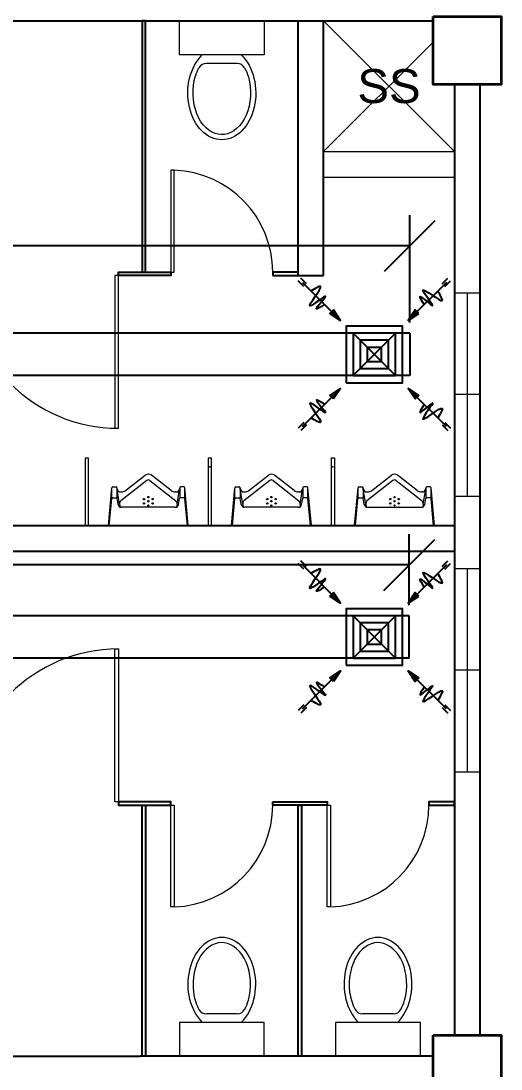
# Model space of a CAD drawing. Header units: millimetres. Extents: x 3 to 434, y 1 to 233.
# Drawn here: x 406.24 to 409.07, y 109.44 to 115.61 of the extents above; entities that cross this region are included whole.
import ezdxf

# ---------------------------------------------------------------- set-up
doc = ezdxf.new("R2010")
doc.units = ezdxf.units.MM
doc.header["$MEASUREMENT"] = 0
for name, color, linetype in [('AIR', 7, 'Continuous'), ('AIR-00', 8, 'Continuous'), ('AIR-03', 30, 'Continuous'), ('dimen', 7, 'Continuous'), ('exhaust', 1, 'Continuous')]:
    doc.layers.add(name, color=color, linetype=linetype)
doc.layers.add('door', color=234, linetype='Continuous', lineweight=13)
doc.styles.get("Standard").update_dxf_attribs({"font": 'arial.ttf'})
doc.styles.add('SWISSLT175', font='swissl.ttf', dxfattribs={"height": 0.175})
doc.dimstyles.new('Copy of dimension', dxfattribs={"dimtxt": 0.3, "dimasz": 0.3, "dimexe": 0.18, "dimexo": 0.0625, "dimgap": 0.09, "dimtad": 0, "dimzin": 0, "dimdsep": 46, "dimtxsty": 'Standard', "dimblk": 'OBLIQUE', "dimcen": 0.09, "dimclrd": 256, "dimclre": 256, "dimclrt": 256, "dimadec": 0, "dimazin": 0, "dimtfac": 1, "dimtofl": 0, "dimtmove": 0, "dimatfit": 3, "dimldrblk": 'OBLIQUE', "dimfxl": 1, "dimtolj": 1, "dimtzin": 0, "dimarcsym": 0})

# ---------------------------------------------------------------- blocks, each defined once
blk = doc.blocks.new('GRILL-C-IN')
at = {"layer": 'AIR-00', "ltscale": 3}
for p, q in [((-0.6234, 0.601), (-0.6737, 0.6513)), ((-0.601, 0.6234), (-0.6513, 0.6737)), ((0.601, 0.6234), (0.6513, 0.6737)), ((0.6234, 0.601), (0.6737, 0.6513)), ((-0.6373, 0.6373), (-0.3, 0.3)), ((0.6373, 0.6373), (0.3, 0.3)), ((-0.6373, -0.6373), (-0.3, -0.3)), ((0.6373, -0.6373), (0.3, -0.3)), ((-0.6234, -0.601), (-0.6737, -0.6513)), ((-0.601, -0.6234), (-0.6513, -0.6737)), ((0.601, -0.6234), (0.6513, -0.6737)), ((0.6234, -0.601), (0.6737, -0.6513))]:
    blk.add_line(p, q, dxfattribs=at)
at = {"layer": 'AIR-00', "color": 50}
for p, q in [((-0.1875, 0.1875), (0.1875, -0.1875)), ((0.1875, 0.1875), (-0.1875, -0.1875))]:
    blk.add_line(p, q, dxfattribs=at)
at = {"layer": 'AIR-00', "ltscale": 3}
for points in [[(-0.3619, 0.3934), (-0.3934, 0.3619), (-0.3, 0.3)], [(0.3934, 0.3619), (0.3619, 0.3934), (0.3, 0.3)], [(-0.3619, -0.3934), (-0.3934, -0.3619), (-0.3, -0.3)], [(0.3934, -0.3619), (0.3619, -0.3934), (0.3, -0.3)]]:
    blk.add_lwpolyline(points, close=True, dxfattribs=at)
at = {"layer": 'AIR-00', "color": 50}
for points in [[(-0.1875, -0.1875), (0.1875, -0.1875), (0.1875, 0.1875), (-0.1875, 0.1875)], [(-0.125, -0.125), (0.125, -0.125), (0.125, 0.125), (-0.125, 0.125)], [(-0.0625, -0.0625), (0.0625, -0.0625), (0.0625, 0.0625), (-0.0625, 0.0625)]]:
    blk.add_lwpolyline(points, close=True, dxfattribs=at)
at = {"layer": 'AIR-00', "ltscale": 3}
for points in [[(-0.4414, 0.4414), (-0.5124, 0.4041), (-0.4321, 0.5142), (-0.5684, 0.4302), (-0.4769, 0.6001), (-0.5609, 0.5609)], [(0.4414, 0.4414), (0.4041, 0.5124), (0.5142, 0.4321), (0.4302, 0.5684), (0.6001, 0.4769), (0.5609, 0.5609)], [(-0.4414, -0.4414), (-0.5124, -0.4041), (-0.4321, -0.5142), (-0.5684, -0.4302), (-0.4769, -0.6001), (-0.5609, -0.5609)], [(0.4414, -0.4414), (0.4041, -0.5124), (0.5142, -0.4321), (0.4302, -0.5684), (0.6001, -0.4769), (0.5609, -0.5609)]]:
    blk.add_spline(points, degree=3, dxfattribs=at)
for points in [[(-0.3, 0.3), (-0.3619, 0.3934), (-0.3934, 0.3619)], [(0.3, 0.3), (0.3934, 0.3619), (0.3619, 0.3934)], [(-0.3, -0.3), (-0.3619, -0.3934), (-0.3934, -0.3619)], [(0.3, -0.3), (0.3934, -0.3619), (0.3619, -0.3934)]]:
    blk.add_solid(points, dxfattribs=at)
at = {"layer": 'AIR-03', "color": 6}
blk.add_lwpolyline([(-0.25, -0.25), (0.25, -0.25), (0.25, 0.25), (-0.25, 0.25)], close=True, dxfattribs=at)
blk = doc.blocks.new('_Oblique')
at = {"color": 0, "linetype": 'ByBlock', "lineweight": -2}
blk.add_line((-0.5, -0.5), (0.5, 0.5), dxfattribs=at)
blk = doc.blocks.new('*D157')
at = {"layer": 'Defpoints', "color": 0, "transparency": 16777216}
for p in [(408.5307, 114.2887), (402.3673, 113.7737), (408.5307, 113.7737)]:
    blk.add_point(p, dxfattribs=at)
at = {"layer": 'dimen', "lineweight": -2, "transparency": 16777216}
for p, q in [((402.3673, 113.8362), (402.3673, 114.4687)), ((408.5307, 113.8362), (408.5307, 114.4687)), ((402.3673, 114.2887), (404.9686, 114.2887)), ((408.5307, 114.2887), (405.9293, 114.2887))]:
    blk.add_line(p, q, dxfattribs=at)
at = {"layer": 'dimen', "lineweight": -2, "transparency": 16777216, "xscale": 0.3, "yscale": 0.3, "zscale": 0.3, "rotation": 180}
blk.add_blockref('_Oblique', (402.3673, 114.2887), dxfattribs=at)
at = {"layer": 'dimen', "lineweight": -2, "transparency": 16777216, "xscale": 0.3, "yscale": 0.3, "zscale": 0.3}
blk.add_blockref('_Oblique', (408.5307, 114.2887), dxfattribs=at)
at = {"layer": 'dimen', "transparency": 16777216, "insert": (405.449, 114.2887), "char_height": 0.3, "attachment_point": 5}
blk.add_mtext('\\A1;6.16', dxfattribs=at)
blk = doc.blocks.new('*D158')
at = {"layer": 'Defpoints', "color": 0, "transparency": 16777216}
for p in [(408.5274, 112.4089), (402.4673, 112.1092), (408.5274, 112.1092)]:
    blk.add_point(p, dxfattribs=at)
at = {"layer": 'dimen', "lineweight": -2, "transparency": 16777216}
for p, q in [((402.4673, 112.1717), (402.4673, 112.5889)), ((408.5274, 112.1717), (408.5274, 112.5889)), ((402.4673, 112.4089), (405.017, 112.4089)), ((408.5274, 112.4089), (405.9777, 112.4089))]:
    blk.add_line(p, q, dxfattribs=at)
at = {"layer": 'dimen', "lineweight": -2, "transparency": 16777216, "xscale": 0.3, "yscale": 0.3, "zscale": 0.3, "rotation": 180}
blk.add_blockref('_Oblique', (402.4673, 112.4089), dxfattribs=at)
at = {"layer": 'dimen', "lineweight": -2, "transparency": 16777216, "xscale": 0.3, "yscale": 0.3, "zscale": 0.3}
blk.add_blockref('_Oblique', (408.5274, 112.4089), dxfattribs=at)
at = {"layer": 'dimen', "transparency": 16777216, "insert": (405.4973, 112.4089), "char_height": 0.3, "attachment_point": 5}
blk.add_mtext('\\A1;6.06', dxfattribs=at)

msp = doc.modelspace()

# ---------------------------------------------------------------- linework, layer by layer
at = {"color": 8, "linetype": 'ByBlock', "lineweight": 25}
for p, q in [((405.2162, 115.6135), (408.6681, 115.6135)), ((407.8731, 114.1136), (407.8731, 115.6135)), ((408.0231, 114.1136), (408.0231, 115.6135)), ((408.7931, 115.2393), (408.7931, 112.8122)), ((408.7931, 115.2393), (408.7931, 112.7122)), ((408.9431, 115.2393), (408.9431, 109.6385)), ((407.8731, 114.1136), (408.0231, 114.1136)), ((408.7931, 112.7122), (408.7931, 109.6385)), ((408.7931, 112.6385), (402.8931, 112.6385)), ((408.7931, 112.4885), (402.8931, 112.4885)), ((404.9431, 109.5135), (406.9431, 109.5135)), ((408.6681, 109.5135), (406.9431, 109.5135))]:
    msp.add_line(p, q, dxfattribs=at)
at = {"color": 8, "lineweight": 9}
for p, q in [((407.1731, 115.4135), (407.1731, 115.6135)), ((407.1731, 115.6135), (407.6731, 115.6135)), ((407.6731, 115.6135), (407.6731, 115.4135)), ((407.6731, 115.4135), (407.1731, 115.4135)), ((407.5137, 115.3635), (407.3327, 115.3635)), ((406.9811, 112.9057), (406.8285, 112.7857)), ((406.8567, 112.8476), (406.9725, 112.9374)), ((407.0001, 112.9057), (407.1527, 112.7857)), ((407.1245, 112.8476), (407.0087, 112.9374)), ((407.7061, 112.9057), (407.5535, 112.7857)), ((407.5817, 112.8476), (407.6975, 112.9374)), ((407.7251, 112.9057), (407.8777, 112.7857)), ((407.8495, 112.8476), (407.7337, 112.9374)), ((408.4311, 112.9057), (408.2785, 112.7857)), ((408.3067, 112.8476), (408.4225, 112.9374)), ((408.4501, 112.9057), (408.6027, 112.7857)), ((408.5745, 112.8476), (408.4587, 112.9374)), ((406.7556, 112.6417), (406.7756, 112.8635)), ((406.7756, 112.8002), (406.7756, 112.8635)), ((406.7806, 112.8685), (406.8006, 112.8685)), ((406.8069, 112.8553), (406.8056, 112.8635)), ((406.8056, 112.8635), (406.8056, 112.8013)), ((406.8214, 112.767), (406.8069, 112.8553)), ((406.8267, 112.8385), (406.8313, 112.8385)), ((407.1545, 112.8385), (407.1499, 112.8385)), ((407.1598, 112.767), (407.1743, 112.8553)), ((407.1743, 112.8553), (407.1756, 112.8635)), ((407.1756, 112.8635), (407.1756, 112.8013)), ((407.2006, 112.8685), (407.1806, 112.8685)), ((407.2056, 112.8002), (407.2056, 112.8635)), ((407.2256, 112.6417), (407.2056, 112.8635)), ((407.4806, 112.6417), (407.5006, 112.8635)), ((407.5006, 112.8002), (407.5006, 112.8635)), ((407.5056, 112.8685), (407.5256, 112.8685)), ((407.5319, 112.8553), (407.5306, 112.8635)), ((407.5306, 112.8635), (407.5306, 112.8013)), ((407.5464, 112.767), (407.5319, 112.8553)), ((407.5517, 112.8385), (407.5563, 112.8385)), ((407.8795, 112.8385), (407.8749, 112.8385)), ((407.8848, 112.767), (407.8993, 112.8553)), ((407.8993, 112.8553), (407.9006, 112.8635)), ((407.9006, 112.8635), (407.9006, 112.8013)), ((407.9256, 112.8685), (407.9056, 112.8685)), ((407.9306, 112.8002), (407.9306, 112.8635)), ((407.9506, 112.6417), (407.9306, 112.8635)), ((408.2056, 112.6417), (408.2256, 112.8635)), ((408.2256, 112.8002), (408.2256, 112.8635)), ((408.2306, 112.8685), (408.2506, 112.8685)), ((408.2569, 112.8553), (408.2556, 112.8635)), ((408.2556, 112.8635), (408.2556, 112.8013)), ((408.2714, 112.767), (408.2569, 112.8553)), ((408.2767, 112.8385), (408.2813, 112.8385)), ((408.6045, 112.8385), (408.5999, 112.8385)), ((408.6098, 112.767), (408.6243, 112.8553)), ((408.6243, 112.8553), (408.6256, 112.8635)), ((408.6256, 112.8635), (408.6256, 112.8013)), ((408.6506, 112.8685), (408.6306, 112.8685)), ((408.6556, 112.8002), (408.6556, 112.8635)), ((408.6756, 112.6417), (408.6556, 112.8635)), ((406.7606, 112.6417), (406.7753, 112.7988)), ((406.7803, 112.8035), (406.8014, 112.8035)), ((406.8126, 112.7649), (406.8063, 112.7994)), ((406.8214, 112.767), (406.8241, 112.7503)), ((407.1598, 112.767), (407.1571, 112.7503)), ((407.1686, 112.7649), (407.1749, 112.7994)), ((407.2009, 112.8035), (407.1798, 112.8035)), ((407.2206, 112.6417), (407.2059, 112.7988)), ((407.4856, 112.6417), (407.5003, 112.7988)), ((407.5053, 112.8035), (407.5264, 112.8035)), ((407.5376, 112.7649), (407.5313, 112.7994)), ((407.5464, 112.767), (407.5491, 112.7503)), ((407.8848, 112.767), (407.8821, 112.7503)), ((407.8936, 112.7649), (407.8999, 112.7994)), ((407.9259, 112.8035), (407.9048, 112.8035)), ((407.9456, 112.6417), (407.9309, 112.7988)), ((408.2106, 112.6417), (408.2253, 112.7988)), ((408.2303, 112.8035), (408.2514, 112.8035)), ((408.2626, 112.7649), (408.2563, 112.7994)), ((408.2714, 112.767), (408.2741, 112.7503)), ((408.6098, 112.767), (408.6071, 112.7503)), ((408.6186, 112.7649), (408.6249, 112.7994)), ((408.6509, 112.8035), (408.6298, 112.8035)), ((408.6706, 112.6417), (408.6559, 112.7988)), ((407.1489, 112.7485), (406.8323, 112.7485)), ((407.8739, 112.7485), (407.5573, 112.7485)), ((408.2823, 112.7485), (408.5989, 112.7485)), ((406.7636, 112.6385), (406.7586, 112.6385)), ((407.2176, 112.6385), (406.7636, 112.6385)), ((406.9046, 112.6385), (406.8346, 112.6385)), ((407.2176, 112.6385), (407.2226, 112.6385)), ((407.4886, 112.6385), (407.4836, 112.6385)), ((407.9426, 112.6385), (407.4886, 112.6385)), ((407.6296, 112.6385), (407.5596, 112.6385)), ((407.9426, 112.6385), (407.9476, 112.6385)), ((408.2136, 112.6385), (408.2086, 112.6385)), ((408.2136, 112.6385), (408.6676, 112.6385)), ((408.5266, 112.6385), (408.5966, 112.6385)), ((408.6676, 112.6385), (408.6726, 112.6385)), ((407.5137, 109.7635), (407.3327, 109.7635)), ((408.4337, 109.7635), (408.2527, 109.7635)), ((407.1731, 109.7135), (407.1731, 109.5135)), ((407.6731, 109.7135), (407.1731, 109.7135)), ((407.6731, 109.5135), (407.6731, 109.7135)), ((408.0931, 109.7135), (408.0931, 109.5135)), ((408.5931, 109.7135), (408.0931, 109.7135)), ((408.5931, 109.5135), (408.5931, 109.7135)), ((407.1731, 109.5135), (407.6731, 109.5135)), ((408.0931, 109.5135), (408.5931, 109.5135))]:
    msp.add_line(p, q, dxfattribs=at)
at = {"color": 8, "linetype": 'ByBlock', "lineweight": 9}
for p, q in [((408.0231, 115.6135), (408.7931, 114.8435)), ((408.6681, 115.4885), (408.0231, 114.8435)), ((408.0231, 114.8435), (408.7931, 114.8435)), ((408.0231, 114.6935), (408.7931, 114.6935)), ((408.7931, 114.0122), (408.9431, 114.0122)), ((408.8681, 114.0122), (408.8681, 112.8122)), ((408.9431, 114.0122), (408.9431, 112.8122)), ((408.9431, 113.4122), (408.7931, 113.4122)), ((408.9431, 112.8122), (408.7931, 112.8122)), ((408.7931, 112.6385), (408.7931, 112.7385)), ((408.7931, 112.4885), (408.7931, 112.3885)), ((408.7931, 112.3885), (408.9431, 112.3885)), ((408.8681, 112.3885), (408.8681, 111.1885)), ((408.9431, 112.3885), (408.9431, 111.1885)), ((408.9431, 111.7885), (408.7931, 111.7885)), ((408.9431, 111.1885), (408.7931, 111.1885))]:
    msp.add_line(p, q, dxfattribs=at)
at = {"color": 8, "linetype": 'ByBlock', "lineweight": 25}
for points in [[(406.9731, 115.6135), (406.9531, 115.6135), (406.9531, 114.1335), (406.9731, 114.1335)], [(406.8137, 114.1135), (406.8137, 114.1335), (407.1231, 114.1335), (407.1231, 114.1135)], [(407.7231, 114.1136), (407.8731, 114.1136), (407.8731, 114.1335), (407.7231, 114.1335)]]:
    msp.add_lwpolyline(points, close=True, dxfattribs=at)
at = {"color": 8, "linetype": 'ByBlock', "lineweight": 35}
for points in [[(408.6681, 115.6393), (409.0681, 115.6393), (409.0681, 115.2393), (408.6681, 115.2393)], [(408.6681, 109.6385), (409.0681, 109.6385), (409.0681, 109.2385), (408.6681, 109.2385)]]:
    msp.add_lwpolyline(points, close=True, dxfattribs=at)
at = {"color": 8, "linetype": 'ByBlock', "lineweight": 13}
for points in [[(407.1231, 114.1335), (407.1431, 114.1335), (407.1431, 114.7335), (407.1231, 114.7335)], [(406.8137, 114.1135), (406.7937, 114.1135), (406.7937, 113.2135), (406.8137, 113.2135)], [(406.8137, 114.1135), (406.7937, 114.1135), (406.7937, 113.2135), (406.8137, 113.2135)]]:
    msp.add_lwpolyline(points, close=True, dxfattribs=at)
at = {"color": 8, "lineweight": 9}
for points in [[(408.7931, 114.0122), (408.9431, 114.0122), (408.9431, 112.8122), (408.7931, 112.8122)], [(408.7931, 112.3885), (408.9431, 112.3885), (408.9431, 111.1885), (408.7931, 111.1885)]]:
    msp.add_lwpolyline(points, close=True, dxfattribs=at)
at = {"color": 8, "linetype": 'ByBlock', "lineweight": 9}
for points in [[(406.6381, 113.0385), (406.6181, 113.0385), (406.6181, 112.6385), (406.6381, 112.6385)], [(407.3631, 113.0385), (407.3431, 113.0385), (407.3431, 112.6385), (407.3631, 112.6385)], [(408.0881, 113.0385), (408.0681, 113.0385), (408.0681, 112.6385), (408.0881, 112.6385)]]:
    msp.add_lwpolyline(points, close=True, dxfattribs=at)
at = {"color": 8, "lineweight": 9}
for centre in [(406.9656, 112.7962), (406.9656, 112.7712), (406.9906, 112.8087), (406.9906, 112.7837), (406.9906, 112.7587), (407.0156, 112.7962), (407.0156, 112.7712), (407.6906, 112.7962), (407.6906, 112.7712), (407.7156, 112.8087), (407.7156, 112.7837), (407.7156, 112.7587), (407.7406, 112.7962), (407.7406, 112.7712), (408.4156, 112.7962), (408.4156, 112.7712), (408.4406, 112.8087), (408.4406, 112.7837), (408.4406, 112.7587), (408.4656, 112.7962), (408.4656, 112.7712)]:
    msp.add_circle(centre, 0.004, dxfattribs=at)
for centre, radius, start, end in [((407.3327, 115.3135), 0.05, 90, 151.99164), ((407.5137, 115.3135), 0.05, 28.15006, 90), ((406.9906, 112.9135), 0.03, 52.81529, 127.18471), ((407.7156, 112.9135), 0.03, 52.81529, 127.18471), ((408.4406, 112.9135), 0.03, 52.81529, 127.18471), ((406.9906, 112.8941), 0.015, 50.68375, 129.31625), ((407.7156, 112.8941), 0.015, 50.68375, 129.31625), ((408.4406, 112.8941), 0.015, 50.68375, 129.31625), ((406.7806, 112.8635), 0.005, 90, 180), ((406.8006, 112.8635), 0.005, 0, 90), ((406.8267, 112.8585), 0.02, 189.29014, 270), ((406.8313, 112.8785), 0.04, 270, 309.31625), ((407.1499, 112.8785), 0.04, 230.68375, 270), ((407.1545, 112.8585), 0.02, 270, 350.70986), ((407.1806, 112.8635), 0.005, 90, 180), ((407.2006, 112.8635), 0.005, 0, 90), ((407.5056, 112.8635), 0.005, 90, 180), ((407.5256, 112.8635), 0.005, 0, 90), ((407.5517, 112.8585), 0.02, 189.29014, 270), ((407.5563, 112.8785), 0.04, 270, 309.31625), ((407.8749, 112.8785), 0.04, 230.68375, 270), ((407.8795, 112.8585), 0.02, 270, 350.70986), ((407.9056, 112.8635), 0.005, 90, 180), ((407.9256, 112.8635), 0.005, 0, 90), ((408.2306, 112.8635), 0.005, 90, 180), ((408.2506, 112.8635), 0.005, 0, 90), ((408.2767, 112.8585), 0.02, 189.29014, 270), ((408.2813, 112.8785), 0.04, 270, 309.31625), ((408.5999, 112.8785), 0.04, 230.68375, 270), ((408.6045, 112.8585), 0.02, 270, 350.70986), ((408.6306, 112.8635), 0.005, 90, 180), ((408.6506, 112.8635), 0.005, 0, 90), ((406.7803, 112.7985), 0.005, 90, 176.53177), ((406.8014, 112.7985), 0.005, 10.30485, 90), ((406.8323, 112.7685), 0.02, 190.30485, 270), ((406.8411, 112.7702), 0.02, 129.31625, 189.29014), ((407.1489, 112.7685), 0.02, 270, 349.69515), ((407.1401, 112.7702), 0.02, 350.70986, 50.68375), ((407.1798, 112.7985), 0.005, 90, 169.69515), ((407.2009, 112.7985), 0.005, 3.46823, 90), ((407.5053, 112.7985), 0.005, 90, 176.53177), ((407.5264, 112.7985), 0.005, 10.30485, 90), ((407.5573, 112.7685), 0.02, 190.30485, 270), ((407.5661, 112.7702), 0.02, 129.31625, 189.29014), ((407.8739, 112.7685), 0.02, 270, 349.69515), ((407.8651, 112.7702), 0.02, 350.70986, 50.68375), ((407.9048, 112.7985), 0.005, 90, 169.69515), ((407.9259, 112.7985), 0.005, 3.46823, 90), ((408.2303, 112.7985), 0.005, 90, 176.53177), ((408.2514, 112.7985), 0.005, 10.30485, 90), ((408.2823, 112.7685), 0.02, 190.30485, 270), ((408.2911, 112.7702), 0.02, 129.31625, 189.29014), ((408.5989, 112.7685), 0.02, 270, 349.69515), ((408.5901, 112.7702), 0.02, 350.70986, 50.68375), ((408.6298, 112.7985), 0.005, 90, 169.69515), ((408.6509, 112.7985), 0.005, 3.46823, 90), ((406.9656, 112.7462), 0.004, 35.67537, 144.32463), ((407.0156, 112.7462), 0.004, 35.67537, 144.32463), ((407.6906, 112.7462), 0.004, 35.67537, 144.32463), ((407.7406, 112.7462), 0.004, 35.67537, 144.32463), ((408.4156, 112.7462), 0.004, 35.67537, 144.32463), ((408.4656, 112.7462), 0.004, 35.67537, 144.32463), ((406.7586, 112.6415), 0.003, 176.18593, 270), ((406.7636, 112.6415), 0.003, 176.53177, 270), ((407.2176, 112.6415), 0.003, 270, 3.46823), ((407.2226, 112.6415), 0.003, 270, 3.81407), ((407.4836, 112.6415), 0.003, 176.18593, 270), ((407.4886, 112.6415), 0.003, 176.53177, 270), ((407.9426, 112.6415), 0.003, 270, 3.46823), ((407.9476, 112.6415), 0.003, 270, 3.81407), ((408.2086, 112.6415), 0.003, 176.18593, 270), ((408.2136, 112.6415), 0.003, 176.53177, 270), ((408.6676, 112.6415), 0.003, 270, 3.46823), ((408.6726, 112.6415), 0.003, 270, 3.81407), ((407.3327, 109.8135), 0.05, 208.00836, 270), ((407.5137, 109.8135), 0.05, 270, 331.84994), ((408.2527, 109.8135), 0.05, 208.00836, 270), ((408.4337, 109.8135), 0.05, 270, 331.84994)]:
    msp.add_arc(centre, radius, start, end, dxfattribs=at)
at = {"color": 8, "linetype": 'ByBlock', "lineweight": 13}
for centre, radius, start, end in [((407.1225, 114.1333), 0.6006, 0.02384, 88.03411), ((406.8137, 114.1135), 0.9, 180, 270)]:
    msp.add_arc(centre, radius, start, end, dxfattribs=at)
at = {"color": 8, "lineweight": 9, "extrusion": (0, 0, -1)}
msp.add_ellipse((407.4231, 115.1885), major_axis=(0, 0.275), ratio=0.727273, start_param=0.612555, end_param=5.670631, dxfattribs=at)
at = {"color": 8, "lineweight": 9}
for centre in [(407.4231, 109.9385), (408.3431, 109.9385)]:
    msp.add_ellipse(centre, major_axis=(0, -0.275), ratio=0.727273, start_param=0.612555, end_param=5.670631, dxfattribs=at)
for points in [[(407.5578, 115.3371), (407.5666, 115.3207), (407.574, 115.3026), (407.6009, 115.2115), (407.5957, 115.1243), (407.538, 114.9927), (407.4879, 114.9513), (407.3898, 114.9379), (407.3376, 114.9638), (407.2635, 115.075), (407.2457, 115.1587), (407.2614, 115.2725), (407.2728, 115.3074), (407.2886, 115.337)], [(407.5578, 109.7899), (407.5666, 109.8063), (407.574, 109.8244), (407.6009, 109.9155), (407.5957, 110.0028), (407.538, 110.1344), (407.4879, 110.1757), (407.3898, 110.1892), (407.3376, 110.1632), (407.2635, 110.052), (407.2457, 109.9683), (407.2614, 109.8545), (407.2728, 109.8196), (407.2886, 109.79)], [(408.4778, 109.7899), (408.4866, 109.8063), (408.494, 109.8244), (408.5209, 109.9155), (408.5157, 110.0028), (408.458, 110.1344), (408.4079, 110.1757), (408.3098, 110.1892), (408.2576, 110.1632), (408.1835, 110.052), (408.1657, 109.9683), (408.1814, 109.8545), (408.1928, 109.8196), (408.2086, 109.79)]]:
    msp.add_open_spline(points, degree=3, knots=[0.937253, 0.937253, 0.937253, 0.937253, 1.185372, 1.185372, 2.113864, 2.113864, 3.042356, 3.042356, 3.970847, 3.970847, 4.899339, 4.899339, 5.346062, 5.346062, 5.346062, 5.346062], dxfattribs=at)
at = {"color": 8, "linetype": 'ByBlock', "lineweight": 9, "ltscale": 0.3}
msp.add_point((408.4081, 115.2285), dxfattribs=at)
at = {"color": 8, "linetype": 'ByBlock', "lineweight": 9}
for p in [(407.3531, 112.987), (408.0781, 112.987)]:
    msp.add_point(p, dxfattribs=at)
at = {"color": 8, "lineweight": 9}
for p in [(406.9906, 112.6385), (407.7156, 112.6385), (408.4406, 112.6385)]:
    msp.add_point(p, dxfattribs=at)
at = {"layer": 'door', "color": 8, "linetype": 'ByBlock', "lineweight": 13}
for points in [[(406.8137, 111.0135), (406.7937, 111.0135), (406.7937, 111.9135), (406.8137, 111.9135)], [(406.8137, 111.0135), (406.7937, 111.0135), (406.7937, 111.9135), (406.8137, 111.9135)], [(407.1231, 110.9935), (407.1431, 110.9935), (407.1431, 110.3935), (407.1231, 110.3935)], [(408.0431, 110.9935), (408.0631, 110.9935), (408.0631, 110.3935), (408.0431, 110.3935)]]:
    msp.add_lwpolyline(points, close=True, dxfattribs=at)
at = {"layer": 'door', "color": 8, "linetype": 'ByBlock', "lineweight": 25}
for points in [[(406.8137, 111.0135), (406.8137, 110.9935), (407.1231, 110.9935), (407.1231, 111.0135)], [(406.9731, 109.5135), (406.9531, 109.5135), (406.9531, 110.9935), (406.9731, 110.9935)], [(407.7231, 111.0135), (408.0431, 111.0135), (408.0431, 110.9935), (407.7231, 110.9935)], [(407.8931, 109.5135), (407.8731, 109.5135), (407.8731, 110.9935), (407.8931, 110.9935)], [(408.7931, 111.0135), (408.6431, 111.0135), (408.6431, 110.9935), (408.7931, 110.9935)]]:
    msp.add_lwpolyline(points, close=True, dxfattribs=at)
at = {"layer": 'door', "color": 8, "linetype": 'ByBlock', "lineweight": 13}
for centre, radius, start, end in [((406.8137, 111.0135), 0.9, 90, 180), ((407.1225, 110.9938), 0.6006, 271.96589, 359.97616), ((408.0425, 110.9938), 0.6006, 271.96589, 359.97616)]:
    msp.add_arc(centre, radius, start, end, dxfattribs=at)
at = {"layer": 'exhaust'}
for p, q in [((408.5307, 113.7737), (402.3673, 113.7737)), ((408.5307, 113.7737), (408.5307, 113.5237)), ((408.5307, 113.5237), (402.4673, 113.5237)), ((408.5274, 112.1092), (402.4673, 112.1092)), ((408.5274, 111.8592), (408.5274, 112.1092)), ((408.5274, 111.8592), (402.5673, 111.8592))]:
    msp.add_line(p, q, dxfattribs=at)

# ---------------------------------------------------------------- block references
at = {"layer": 'AIR', "xscale": 0.6658363358532475, "yscale": 0.6658363358532475, "zscale": 0.6658363358532475}
for p in [(408.3219, 113.6487), (408.3219, 111.9842)]:
    msp.add_blockref('GRILL-C-IN', p, dxfattribs=at)

# ---------------------------------------------------------------- texts
at = {"color": 8, "linetype": 'ByBlock', "lineweight": 9, "ltscale": 0.4, "insert": (408.4081, 115.2285), "char_height": 0.2, "attachment_point": 5, "line_spacing_factor": 0.9, "style": 'SWISSLT175'}
msp.add_mtext('SS', dxfattribs=at)

# ---------------------------------------------------------------- dimensions: what is measured, and where the dimension line sits
at = {"layer": 'dimen'}
for base, p1, p2, picture, middle in [((408.5307, 114.2887), (402.3673, 113.7737), (408.5307, 113.7737), '*D157', (405.449, 114.2887)), ((408.5274, 112.4089), (402.4673, 112.1092), (408.5274, 112.1092), '*D158', (405.4973, 112.4089))]:
    dim = msp.add_linear_dim(base=base, p1=p1, p2=p2, dimstyle='Copy of dimension', dxfattribs=at)
    dim.commit()
    dim.dimension.update_dxf_attribs({"geometry": picture, "text_midpoint": middle})

doc.saveas('drawing.dxf')
